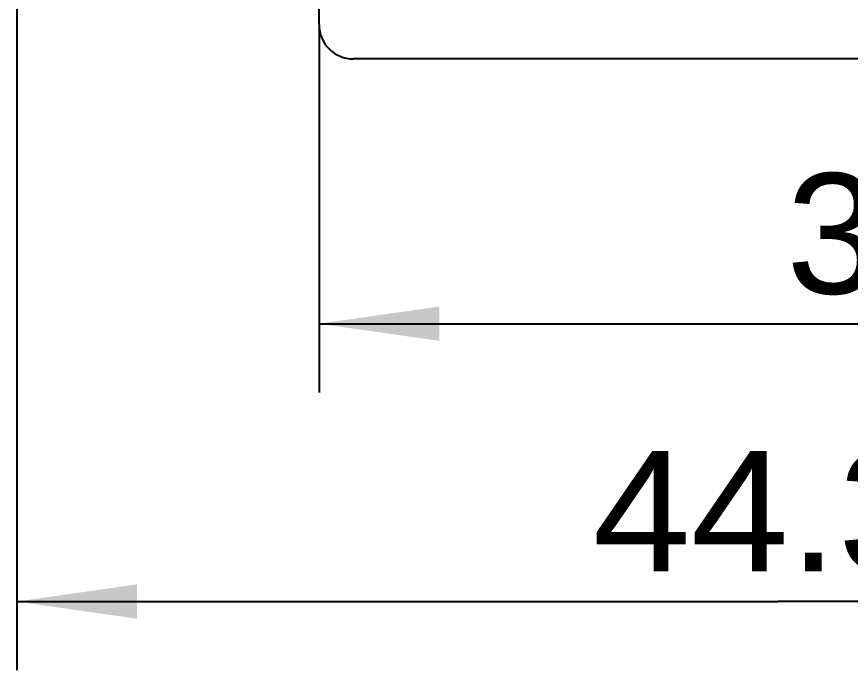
# Model space of a CAD drawing. Extents: x 0 to 420, y 0 to 297.
# Drawn here: x 150 to 174.26, y 142.22 to 161.23 of the extents above; entities that cross this region are included whole.
import ezdxf
from ezdxf.enums import TextEntityAlignment as Align

# ---------------------------------------------------------------- set-up
doc = ezdxf.new("R2010")
doc.units = 0
doc.header["$LTSCALE"] = 23.1
doc.layers.add('10000_FRONT', color=7, linetype='CONTINUOUS')
doc.layers.add('10100_DIM_FRONT', color=7, linetype='CONTINUOUS')
doc.dimstyles.get("Standard").update_dxf_attribs({"dimtxt": 2.5, "dimasz": 2.5, "dimexe": 1.25, "dimexo": 0.625, "dimtad": 1, "dimcen": 2.5, "dimazin": 3, "dimtfac": 1, "dimtmove": 0, "dimatfit": 3})

# ---------------------------------------------------------------- blocks, each defined once
blk = doc.blocks.new('*D0')
at = {"layer": '10100_DIM_FRONT', "color": 7, "linetype": 'CONTINUOUS'}
for p, q in [((150, 162.35), (150, 142.217)), ((194.3, 161), (194.3, 142.217)), ((150, 144.217), (172.15, 144.217)), ((194.3, 144.217), (172.15, 144.217))]:
    blk.add_line(p, q, dxfattribs=at)
for points in [[(153.5, 144.717), (150, 144.217), (153.5, 143.717)], [(190.8, 143.717), (194.3, 144.217), (190.8, 144.717)]]:
    blk.add_solid(points, dxfattribs=at)
blk.add_text('44.3', height=3.5, dxfattribs=at).set_placement((166.758, 145.092), (176.758, 145.092), align=Align.FIT)
blk = doc.blocks.new('*D1')
at = {"layer": '10100_DIM_FRONT', "color": 7, "linetype": 'CONTINUOUS'}
for p, q in [((158.8, 161), (158.8, 150.3)), ((194.3, 161), (194.3, 150.3)), ((158.8, 152.3), (176.55, 152.3)), ((194.3, 152.3), (176.55, 152.3))]:
    blk.add_line(p, q, dxfattribs=at)
for points in [[(162.3, 152.8), (158.8, 152.3), (162.3, 151.8)], [(190.8, 151.8), (194.3, 152.3), (190.8, 152.8)]]:
    blk.add_solid(points, dxfattribs=at)
blk.add_text('35.5', height=3.5, dxfattribs=at).set_placement((172.397, 153.175), (181.897, 153.175), align=Align.FIT)

msp = doc.modelspace()

# ---------------------------------------------------------------- linework, layer by layer
at = {"layer": '10000_FRONT', "color": 7, "linetype": 'CONTINUOUS'}
for p, q in [((158.8, 161), (158.8, 249)), ((193.3, 160), (159.8, 160))]:
    msp.add_line(p, q, dxfattribs=at)
msp.add_arc((159.8, 161), 1, 180, 270, dxfattribs=at)

# ---------------------------------------------------------------- texts
msp.add_text('SIEMENS', height=0.05, dxfattribs=at).set_placement((159.77, 159.981), (160.034, 159.981), align=Align.FIT)

# ---------------------------------------------------------------- dimensions: what is measured, and where the dimension line sits
at = {"layer": '10100_DIM_FRONT', "color": 7, "linetype": 'CONTINUOUS'}
dim = msp.add_linear_dim(base=(150, 144.217), p1=(194.3, 161), p2=(150, 162.35), angle=180, dimstyle='Standard', dxfattribs=at)
dim.commit()
dim.dimension.update_dxf_attribs({"geometry": '*D0', "text_midpoint": (171.758, 146.842), "dimtype": 128})
dim = msp.add_linear_dim(base=(194.3, 152.3), p1=(158.8, 161), p2=(194.3, 161), dimstyle='Standard', dxfattribs=at)
dim.commit()
dim.dimension.update_dxf_attribs({"geometry": '*D1', "text_midpoint": (177.147, 154.925), "dimtype": 128})

doc.saveas('drawing.dxf')
